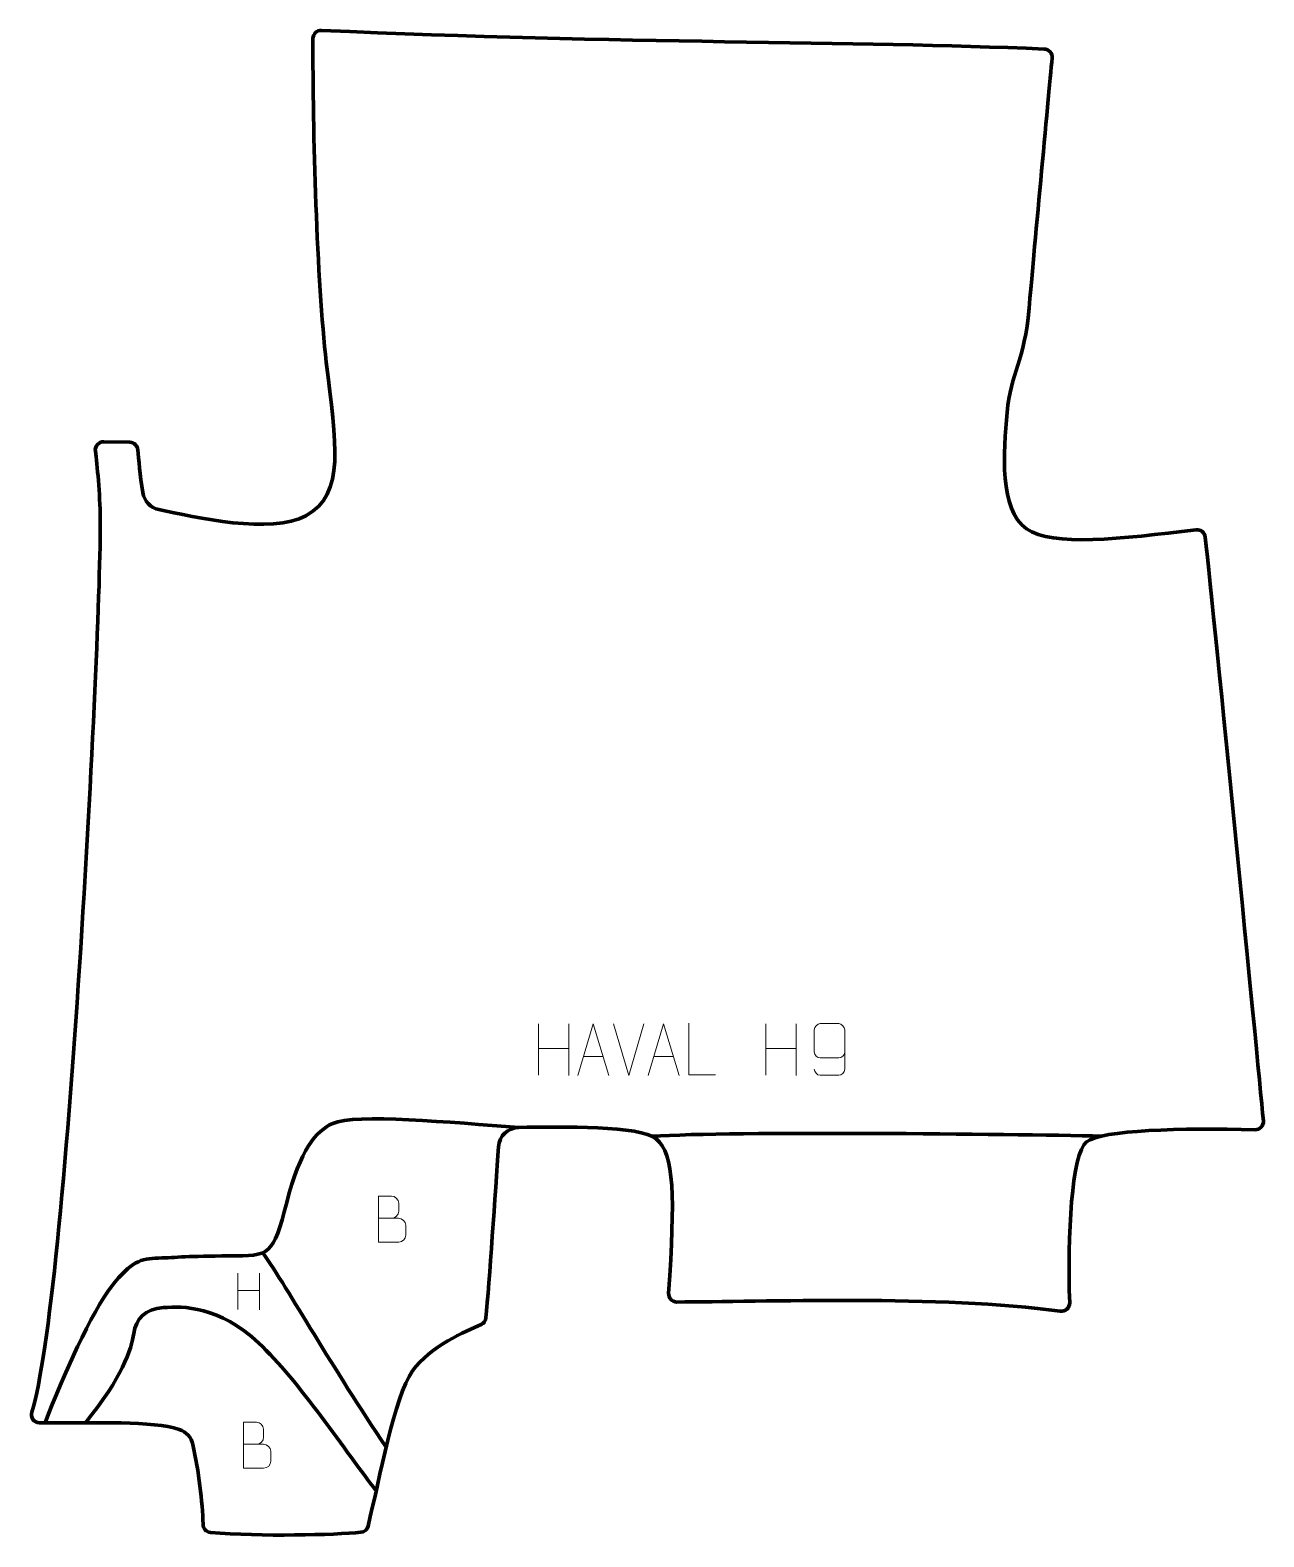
# Model space of a CAD drawing. Header units: millimetres. Extents: x -299 to 298, y -365 to 364.
import ezdxf

# ---------------------------------------------------------------- set-up
doc = ezdxf.new("R2010")
doc.units = ezdxf.units.MM
doc.header["$MEASUREMENT"] = 0
doc.layers.add('layer 2', color=7, linetype='Continuous')
doc.layers.add('layer 3', color=7, linetype='Continuous')

msp = doc.modelspace()

# ---------------------------------------------------------------- linework, layer by layer
at = {"layer": 'layer 2', "color": 230, "lineweight": 200}
msp.add_open_spline([(298.0714, -163.536), (294.8386, -130.2542), (274.672, 77.075), (269.9236, 118.8637), (269.9236, 118.8637), (269.6732, 121.0689), (267.6743, 122.6454), (265.4709, 122.3809), (265.4709, 122.3809), (228.8952, 117.9881), (196.2146, 113.9216), (183.432, 122.8582), (183.432, 122.8582), (170.1866, 132.1179), (172.3227, 159.8974), (174.0319, 179.1294), (174.0319, 179.1294), (175.7411, 198.3614), (182.5773, 203.9173), (184.7137, 229.5597), (184.7137, 229.5597), (186.5876, 252.0514), (194.0496, 331.4257), (195.8551, 350.592), (195.8551, 350.592), (196.07, 352.8742), (194.3286, 354.866), (192.0391, 354.9629), (192.0391, 354.9629), (99.4667, 358.8764), (-11.5368, 357.4734), (-157.6521, 363.9959), (-157.6521, 363.9959), (-159.9212, 364.0971), (-161.8197, 362.2923), (-161.8332, 360.0204), (-161.8332, 360.0204), (-162.091, 316.1751), (-159.9441, 241.9888), (-155.3915, 203.4898), (-155.3915, 203.4898), (-150.6915, 163.7441), (-145.9917, 139.8109), (-165.2187, 129.1267), (-165.2187, 129.1267), (-181.7658, 119.9312), (-219.2002, 128.4628), (-236.3946, 132.1091), (-236.3946, 132.1091), (-240.442, 132.9674), (-243.5493, 136.2316), (-244.191, 140.32), (-244.191, 140.32), (-245.5188, 148.782), (-246.2403, 156.6144), (-246.5786, 160.9853), (-246.5786, 160.9853), (-246.7373, 163.0374), (-248.4275, 164.6313), (-250.4845, 164.6733), (-250.4845, 164.6733), (-250.4845, 164.6733), (-263.0992, 164.9308), (-263.0992, 164.9308), (-263.0992, 164.9308), (-265.5376, 164.9805), (-267.4521, 162.8574), (-267.1501, 160.4371), (-267.1501, 160.4371), (-266.3038, 153.6472), (-264.8686, 140.3309), (-264.772, 127.4171), (-264.772, 127.4171), (-264.3614, 72.6417), (-280.93, -250.6688), (-297.9007, -304.4921), (-297.9007, -304.4921), (-298.7131, -307.0688), (-296.8159, -309.6967), (-294.1147, -309.715), (-294.1147, -309.715), (-265.8286, -309.9076), (-239.6042, -308.5861), (-226.5284, -312.9002), (-226.5284, -312.9002), (-223.1943, -314.0002), (-220.727, -316.8249), (-219.9777, -320.255), (-219.9777, -320.255), (-217.1816, -333.0594), (-215.2409, -347.9149), (-215.0589, -358.8009), (-215.0589, -358.8009), (-215.0247, -360.842), (-213.4598, -362.5322), (-211.4271, -362.7142), (-211.4271, -362.7142), (-187.1743, -364.8821), (-151.348, -363.9137), (-138.6888, -362.6878), (-138.6888, -362.6878), (-137.0004, -362.5244), (-135.6023, -361.3162), (-135.1943, -359.6698), (-135.1943, -359.6698), (-129.3786, -336.2016), (-122.7074, -297.4588), (-113.6614, -284.5729), (-113.6614, -284.5729), (-105.3253, -272.697), (-87.5802, -265.3028), (-80.4919, -262.1916), (-80.4919, -262.1916), (-79.1605, -261.6071), (-78.2521, -260.3505), (-78.117, -258.9023), (-78.117, -258.9023), (-76.5707, -242.3076), (-73.5047, -197.6767), (-72.095, -176.1348), (-72.095, -176.1348), (-71.755, -170.939), (-67.4871, -166.8765), (-62.2825, -166.7904), (-62.2825, -166.7904), (-41.3314, -166.4436), (-3.4889, -165.7723), (4.2644, -172.3156), (4.2644, -172.3156), (13.1156, -179.786), (13.3717, -200.1521), (10.2489, -246.9816), (10.2489, -246.9816), (10.0951, -249.2902), (11.9243, -251.252), (14.2374, -251.2513), (14.2374, -251.2513), (54.2977, -251.2396), (142.391, -247.7641), (199.7868, -255.6776), (199.7868, -255.6776), (202.2446, -256.0162), (204.4096, -254.0619), (204.3274, -251.5818), (204.3274, -251.5818), (203.2638, -219.4801), (205.1642, -179.4364), (212.4861, -173.7401), (212.4861, -173.7401), (219.863, -168.0011), (258.4252, -166.9855), (293.9873, -167.9179), (293.9873, -167.9179), (296.3901, -167.981), (298.3039, -165.9289), (298.0714, -163.536)], degree=3, knots=[0, 0, 0, 0, 0.025, 0.025, 0.025, 0.025, 0.05, 0.05, 0.05, 0.05, 0.075, 0.075, 0.075, 0.075, 0.1, 0.1, 0.1, 0.1, 0.125, 0.125, 0.125, 0.125, 0.15, 0.15, 0.15, 0.15, 0.175, 0.175, 0.175, 0.175, 0.2, 0.2, 0.2, 0.2, 0.225, 0.225, 0.225, 0.225, 0.25, 0.25, 0.25, 0.25, 0.275, 0.275, 0.275, 0.275, 0.3, 0.3, 0.3, 0.3, 0.325, 0.325, 0.325, 0.325, 0.35, 0.35, 0.35, 0.35, 0.375, 0.375, 0.375, 0.375, 0.4, 0.4, 0.4, 0.4, 0.425, 0.425, 0.425, 0.425, 0.45, 0.45, 0.45, 0.45, 0.475, 0.475, 0.475, 0.475, 0.5, 0.5, 0.5, 0.5, 0.525, 0.525, 0.525, 0.525, 0.55, 0.55, 0.55, 0.55, 0.575, 0.575, 0.575, 0.575, 0.6, 0.6, 0.6, 0.6, 0.625, 0.625, 0.625, 0.625, 0.65, 0.65, 0.65, 0.65, 0.675, 0.675, 0.675, 0.675, 0.7, 0.7, 0.7, 0.7, 0.725, 0.725, 0.725, 0.725, 0.75, 0.75, 0.75, 0.75, 0.775, 0.775, 0.775, 0.775, 0.8, 0.8, 0.8, 0.8, 0.825, 0.825, 0.825, 0.825, 0.85, 0.85, 0.85, 0.85, 0.875, 0.875, 0.875, 0.875, 0.9, 0.9, 0.9, 0.9, 0.925, 0.925, 0.925, 0.925, 0.95, 0.95, 0.95, 0.95, 1, 1, 1, 1], dxfattribs=at)
at = {"layer": 'layer 2', "color": 250, "lineweight": 9}
for points, knots in [([(32.9938, -141.3571), (32.9938, -141.3571), (20.0447, -141.3571), (20.0447, -141.3571), (20.0447, -141.3571), (20.0447, -141.3571), (20.0447, -116.4035), (20.0447, -116.4035)], [0, 0, 0, 0, 0.33333333, 0.33333333, 0.33333333, 0.33333333, 1, 1, 1, 1]), ([(80.7067, -138.609), (80.7308, -139.9485), (82.087, -141.6018), (83.6589, -141.5674), (83.6589, -141.5674), (86.6437, -141.5671), (89.6289, -141.5671), (92.6143, -141.5674), (92.6143, -141.5674), (93.8334, -141.5824), (95.5616, -140.1448), (95.5666, -138.609), (95.5666, -138.609), (95.5663, -132.2486), (95.5663, -125.8878), (95.5666, -119.527), (95.5666, -119.527), (95.5619, -118.3641), (93.8334, -116.593), (92.6143, -116.5686), (92.6143, -116.5686), (89.6289, -116.5689), (86.6437, -116.5689), (83.6589, -116.5686), (83.6589, -116.5686), (82.3808, -116.6124), (80.7111, -118.2269), (80.7067, -119.527), (80.7067, -119.527), (80.7067, -123.1104), (80.7067, -126.6934), (80.7067, -130.2762), (80.7067, -130.2762), (80.7452, -131.7544), (82.3279, -133.1873), (83.6589, -133.1852), (83.6589, -133.1852), (86.6437, -133.1855), (89.6289, -133.1855), (92.6143, -133.1852), (92.6143, -133.1852), (93.9438, -133.1902), (95.5868, -131.683), (95.5451, -130.2544)], [0, 0, 0, 0, 0.08333333, 0.08333333, 0.08333333, 0.08333333, 0.16666667, 0.16666667, 0.16666667, 0.16666667, 0.25, 0.25, 0.25, 0.25, 0.33333333, 0.33333333, 0.33333333, 0.33333333, 0.41666667, 0.41666667, 0.41666667, 0.41666667, 0.5, 0.5, 0.5, 0.5, 0.58333333, 0.58333333, 0.58333333, 0.58333333, 0.66666667, 0.66666667, 0.66666667, 0.66666667, 0.75, 0.75, 0.75, 0.75, 0.83333333, 0.83333333, 0.83333333, 0.83333333, 1, 1, 1, 1]), ([(-33.6336, -141.6846), (-33.6336, -141.6846), (-26.2626, -116.7311), (-26.2626, -116.7311), (-26.2626, -116.7311), (-26.2626, -116.7311), (-18.6927, -141.6846), (-18.6927, -141.6846)], [0, 0, 0, 0, 0.33333333, 0.33333333, 0.33333333, 0.33333333, 1, 1, 1, 1]), ([(0.3664, -141.6846), (0.3664, -141.6846), (7.7374, -116.7311), (7.7374, -116.7311), (7.7374, -116.7311), (7.7374, -116.7311), (15.3073, -141.6846), (15.3073, -141.6846)], [0, 0, 0, 0, 0.33333333, 0.33333333, 0.33333333, 0.33333333, 1, 1, 1, 1]), ([(-130.1893, -210.7253), (-126.9303, -210.7249), (-123.6709, -210.7249), (-120.4112, -210.7253), (-120.4112, -210.7253), (-118.6419, -210.7408), (-116.919, -212.2958), (-116.919, -214.1316), (-116.919, -214.1316), (-116.9193, -215.1424), (-116.9193, -217.8737), (-116.919, -218.8848), (-116.919, -218.8848), (-116.9031, -220.5489), (-118.2844, -222.3527), (-120.3638, -222.3375), (-120.3638, -222.3375), (-123.6238, -222.3372), (-126.8835, -222.3372), (-130.1428, -222.3375), (-130.1428, -222.3375), (-130.1428, -214.8871), (-130.1428, -207.437), (-130.1428, -199.9872), (-130.1428, -199.9872), (-128.0167, -199.9872), (-125.8903, -199.9872), (-123.7638, -199.9872), (-123.7638, -199.9872), (-122.2583, -199.9714), (-120.3803, -201.6826), (-120.3644, -203.4403), (-120.3644, -203.4403), (-120.3648, -205.2909), (-120.3648, -205.4216), (-120.3644, -207.2725), (-120.3644, -207.2725), (-120.349, -209.1231), (-122.0099, -210.7408), (-123.8103, -210.7253)], [0, 0, 0, 0, 0.09090909, 0.09090909, 0.09090909, 0.09090909, 0.18181818, 0.18181818, 0.18181818, 0.18181818, 0.27272727, 0.27272727, 0.27272727, 0.27272727, 0.36363636, 0.36363636, 0.36363636, 0.36363636, 0.45454545, 0.45454545, 0.45454545, 0.45454545, 0.54545455, 0.54545455, 0.54545455, 0.54545455, 0.63636364, 0.63636364, 0.63636364, 0.63636364, 0.72727273, 0.72727273, 0.72727273, 0.72727273, 0.81818182, 0.81818182, 0.81818182, 0.81818182, 1, 1, 1, 1]), ([(-195.5321, -320.0863), (-192.2731, -320.0859), (-189.0137, -320.0859), (-185.754, -320.0863), (-185.754, -320.0863), (-183.9847, -320.1018), (-182.2618, -321.6568), (-182.2618, -323.4926), (-182.2618, -323.4926), (-182.2621, -324.5034), (-182.2621, -327.2347), (-182.2618, -328.2458), (-182.2618, -328.2458), (-182.2459, -329.9099), (-183.6272, -331.7137), (-185.7066, -331.6985), (-185.7066, -331.6985), (-188.9666, -331.6982), (-192.2263, -331.6982), (-195.4856, -331.6985), (-195.4856, -331.6985), (-195.4856, -324.2481), (-195.4856, -316.798), (-195.4856, -309.3482), (-195.4856, -309.3482), (-193.3595, -309.3482), (-191.2331, -309.3482), (-189.1066, -309.3482), (-189.1066, -309.3482), (-187.6011, -309.3324), (-185.7231, -311.0436), (-185.7072, -312.8013), (-185.7072, -312.8013), (-185.7076, -314.6519), (-185.7076, -314.7826), (-185.7072, -316.6335), (-185.7072, -316.6335), (-185.6918, -318.4841), (-187.3527, -320.1018), (-189.1531, -320.0863)], [0, 0, 0, 0, 0.09090909, 0.09090909, 0.09090909, 0.09090909, 0.18181818, 0.18181818, 0.18181818, 0.18181818, 0.27272727, 0.27272727, 0.27272727, 0.27272727, 0.36363636, 0.36363636, 0.36363636, 0.36363636, 0.45454545, 0.45454545, 0.45454545, 0.45454545, 0.54545455, 0.54545455, 0.54545455, 0.54545455, 0.63636364, 0.63636364, 0.63636364, 0.63636364, 0.72727273, 0.72727273, 0.72727273, 0.72727273, 0.81818182, 0.81818182, 0.81818182, 0.81818182, 1, 1, 1, 1])]:
    msp.add_open_spline(points, degree=3, knots=knots, dxfattribs=at)
for points in [[(-52.6671, -116.6511), (-52.6671, -116.6511), (-52.6671, -141.4286), (-52.6671, -141.4286)], [(-38.0238, -116.6511), (-38.0238, -116.6511), (-38.0238, -141.6046), (-38.0238, -141.6046)], [(-9.0433, -141.6047), (-9.0433, -141.6047), (-16.3651, -116.6511), (-16.3651, -116.6511)], [(-1.7214, -116.6511), (-1.7214, -116.6511), (-9.0432, -141.6047), (-9.0432, -141.6047)], [(57.3329, -116.6511), (57.3329, -116.6511), (57.3329, -141.4286), (57.3329, -141.4286)], [(71.9762, -116.6511), (71.9762, -116.6511), (71.9762, -141.6046), (71.9762, -141.6046)], [(-52.6671, -128.5334), (-52.6671, -128.5334), (-38.0238, -128.533), (-38.0238, -128.533)], [(57.3329, -128.5334), (57.3329, -128.5334), (71.9762, -128.533), (71.9762, -128.533)], [(-30.911, -132.4352), (-30.911, -132.4352), (-21.4153, -132.4352), (-21.4153, -132.4352)], [(3.089, -132.4352), (3.089, -132.4352), (12.5847, -132.4352), (12.5847, -132.4352)], [(-198.1803, -237.2736), (-198.1803, -237.2736), (-198.1803, -254.9359), (-198.1803, -254.9359)], [(-187.742, -237.2736), (-187.742, -237.2736), (-187.742, -255.0614), (-187.742, -255.0614)], [(-198.1664, -245.7435), (-198.1664, -245.7435), (-187.742, -245.7435), (-187.742, -245.7435)]]:
    msp.add_open_spline(points, degree=3, dxfattribs=at)
at = {"layer": 'layer 3', "color": 142, "lineweight": 200}
for points, knots in [([(-62.2824, -166.7902), (-94.8501, -164.4347), (-141.4665, -159.9541), (-152.2241, -164.8348), (-152.2241, -164.8348), (-160.5007, -168.5901), (-167.9583, -177.376), (-174.5324, -203.0747), (-174.5324, -203.0747), (-181.1064, -228.7735), (-182.7045, -228.9806), (-202.4265, -228.9806), (-202.4265, -228.9806), (-222.1489, -228.9806), (-227.9299, -229.7356), (-236.5959, -230.0077), (-236.5959, -230.0077), (-245.2619, -230.2795), (-249.7443, -231.4744), (-259.3063, -243.7264), (-259.3063, -243.7264), (-268.8686, -255.978), (-282.8129, -287.0845), (-291.4775, -309.729)], [0, 0, 0, 0, 0.14285714, 0.14285714, 0.14285714, 0.14285714, 0.28571429, 0.28571429, 0.28571429, 0.28571429, 0.42857143, 0.42857143, 0.42857143, 0.42857143, 0.57142857, 0.57142857, 0.57142857, 0.57142857, 0.71428571, 0.71428571, 0.71428571, 0.71428571, 1, 1, 1, 1]), ([(-131.269, -342.6412), (-145.2517, -324.5042), (-168.9583, -289.0441), (-188.0832, -271.1145), (-188.0832, -271.1145), (-207.2076, -253.1853), (-224.7386, -253.1853), (-234.1016, -253.9822), (-234.1016, -253.9822), (-243.4647, -254.7788), (-247.3548, -259.179), (-248.55, -266.5503), (-248.55, -266.5503), (-249.7452, -273.9208), (-254.2184, -288.0845), (-271.9505, -309.6809)], [0, 0, 0, 0, 0.2, 0.2, 0.2, 0.2, 0.4, 0.4, 0.4, 0.4, 0.6, 0.6, 0.6, 0.6, 1, 1, 1, 1])]:
    msp.add_open_spline(points, degree=3, knots=knots, dxfattribs=at)
for points in [[(219.9266, -170.9419), (174.3893, -170.1126), (41.7587, -168.4238), (2.3072, -171.0947)], [(-126.4411, -321.4405), (-152.4231, -283.2667), (-173.4536, -245.5174), (-186.1469, -227.3382)]]:
    msp.add_open_spline(points, degree=3, dxfattribs=at)

doc.saveas('drawing.dxf')
